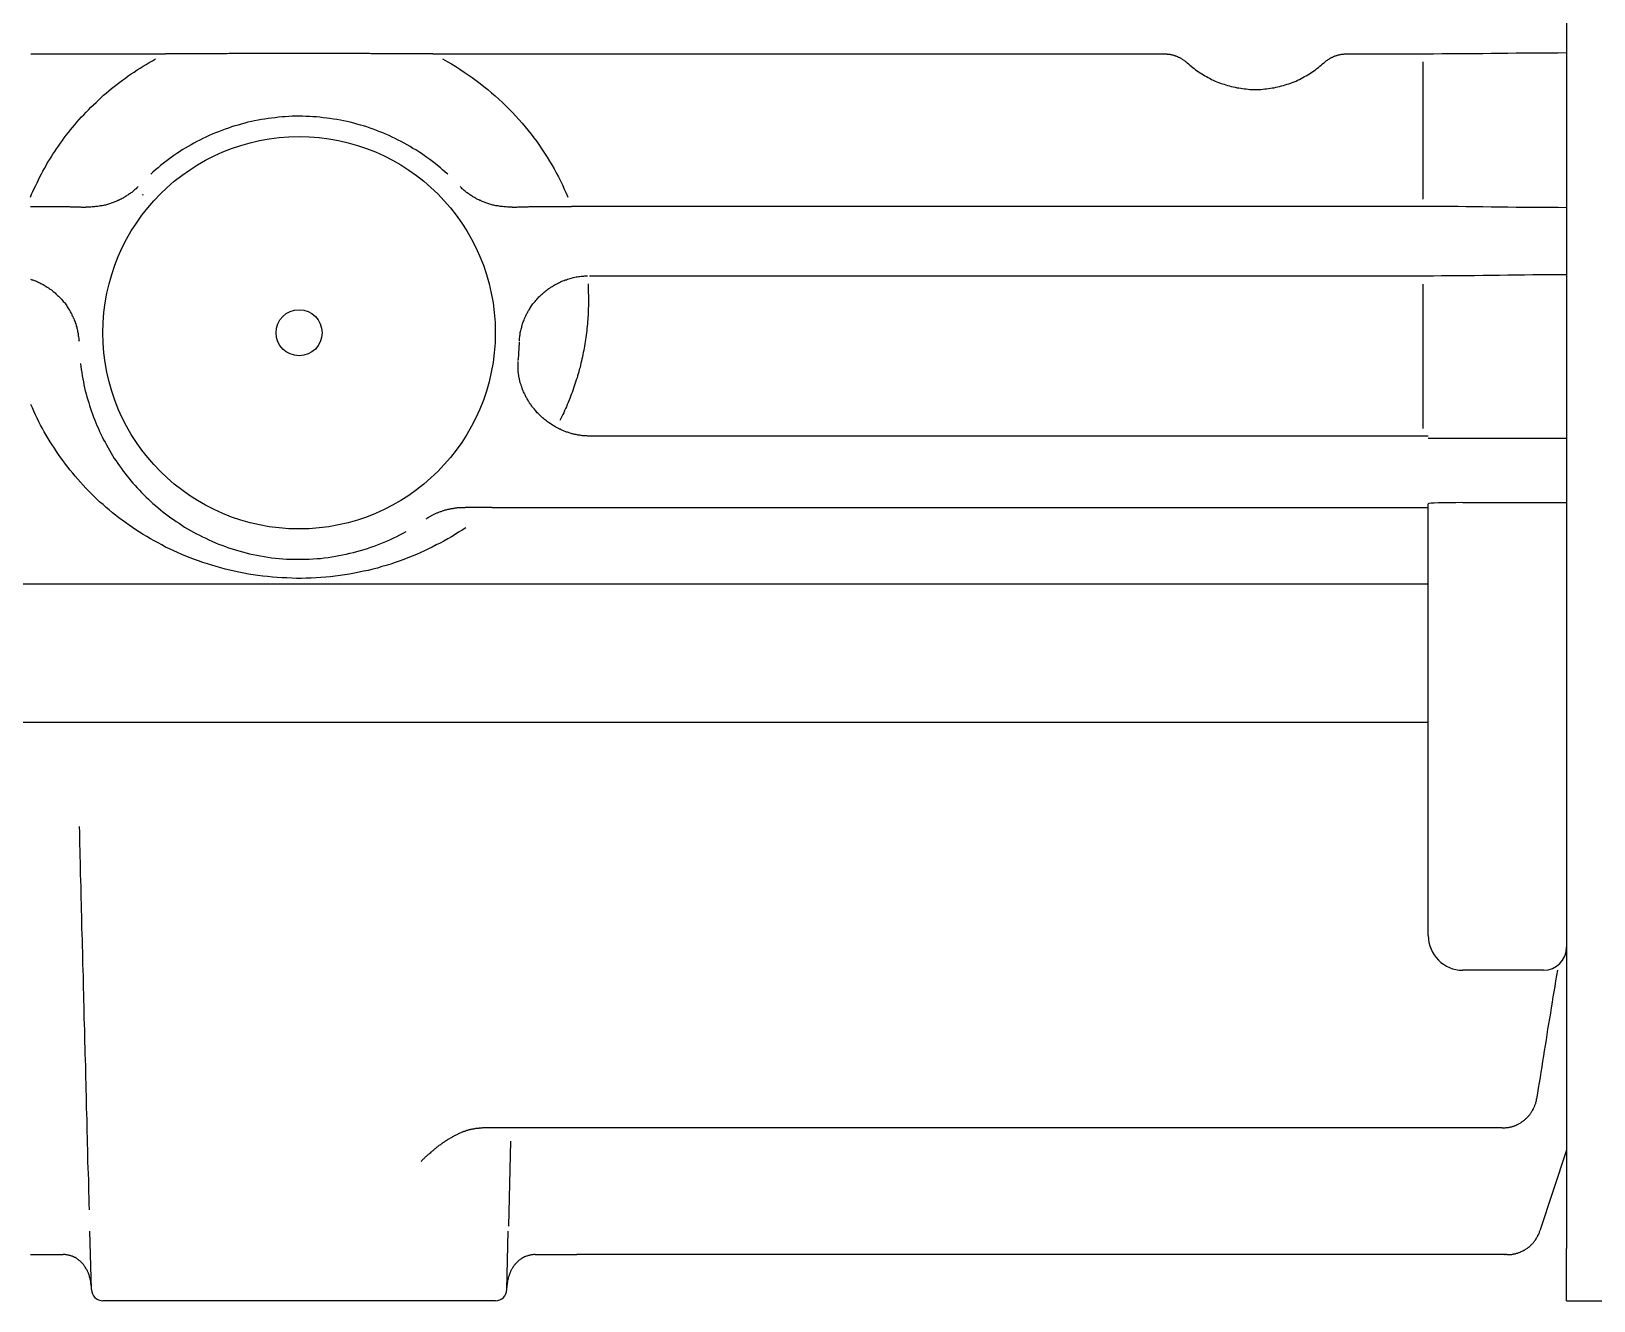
# Model space of a CAD drawing. Units: millimetres at full size. Extents: x -1560 to 1602, y -1094 to 1094.
# Drawn here: x 886.7 to 954.5, y 563.3 to 618.4 of the extents above; entities that cross this region are included whole.
import ezdxf

# ---------------------------------------------------------------- set-up
doc = ezdxf.new("R2010")
doc.units = ezdxf.units.MM
doc.header["$LTSCALE"] = 11.8857
doc.layers.add('0-1_GR1', color=134, linetype='Continuous')

msp = doc.modelspace()

# ---------------------------------------------------------------- linework, layer by layer
at = {"layer": '0-1_GR1', "color": 3}
for p, q in [((953.3, 671.65), (953.3, 612.97)), ((953.3, 642.31), (953.3, 565.57)), ((953.3, 569.85), (952.14, 566.34)), ((953.3, 563.31), (953.3, 565.57)), ((888.03, 565.31), (888.07, 565.31)), ((950.54, 565.31), (910.35, 565.31)), ((950.6, 565.31), (950.55, 565.31)), ((950.6, 565.31), (950.62, 565.31)), ((950.67, 565.31), (950.62, 565.31)), ((950.67, 565.31), (950.68, 565.31)), ((950.71, 565.31), (950.68, 565.31)), ((906.82, 563.31), (889.79, 563.31)), ((953.3, 563.31), (1001.18, 563.31))]:
    msp.add_line(p, q, dxfattribs=at)
at = {"layer": '0-1_GR1'}
for p, q in [((886.74, 617.41), (886.77, 617.41)), ((886.77, 617.41), (892.5, 617.41)), ((904.1, 617.41), (935.83, 617.41)), ((936.82, 617.04), (936.84, 617.02)), ((942.71, 616.97), (942.77, 617.02)), ((943.74, 617.41), (943.77, 617.41)), ((943.77, 617.41), (947.06, 617.41)), ((947.06, 617.07), (947.06, 611.11)), ((939.72, 615.87), (939.8, 615.87)), ((953.3, 612.97), (953.3, 603.49)), ((891.53, 611.26), (891.52, 611.3)), ((909.89, 611.37), (909.96, 611.19)), ((947.06, 610.79), (910.12, 610.79)), ((910.9, 607.78), (947.06, 607.78)), ((947.06, 607.42), (947.06, 601.15)), ((909.5, 601.18), (909.47, 601.2)), ((947.06, 600.82), (910.95, 600.82)), ((947.3, 600.74), (953.3, 600.74)), ((905.54, 597.73), (905.51, 597.73)), ((906.67, 597.73), (947.06, 597.73)), ((947.3, 579.15), (947.3, 597.89)), ((953.3, 597.93), (948.8, 597.93)), ((947.3, 594.4), (779.8, 594.4)), ((947.3, 588.4), (779.8, 588.4)), ((952.3, 577.65), (948.8, 577.65)), ((952, 572.08), (951.99, 572.09)), ((905.34, 570.61), (905.32, 570.6)), ((950.51, 570.81), (906.36, 570.81)), ((907.48, 570.24), (907.39, 566.54)), ((950.51, 570.81), (950.52, 570.81)), ((889.29, 563.8), (889.22, 566.33)), ((907.32, 563.8), (907.38, 566.33))]:
    msp.add_line(p, q, dxfattribs=at)
for points in [[(886.66, 617.41), (886.69, 617.41), (886.72, 617.41), (886.74, 617.41)], [(889.93, 615.7), (890.05, 615.8), (890.16, 615.9), (890.28, 615.99), (890.4, 616.09), (890.52, 616.18), (890.64, 616.27), (890.77, 616.36), (890.89, 616.45), (891.02, 616.54), (891.15, 616.62), (891.27, 616.71), (891.4, 616.79), (891.54, 616.87), (891.67, 616.95), (891.8, 617.03), (891.94, 617.11), (892.07, 617.19)], [(895.26, 617.42), (895.18, 617.41), (895.09, 617.41), (895.01, 617.41), (894.93, 617.41), (894.85, 617.41), (894.76, 617.41), (894.68, 617.41), (894.6, 617.41), (894.52, 617.41), (894.44, 617.41), (894.36, 617.41), (894.28, 617.41), (894.19, 617.41), (894.11, 617.41), (894.04, 617.41), (893.96, 617.41), (893.88, 617.41), (893.8, 617.41), (893.72, 617.41), (893.64, 617.41), (893.56, 617.41), (893.49, 617.41), (893.41, 617.41), (893.33, 617.41), (893.25, 617.41), (893.18, 617.41), (893.1, 617.41), (893.02, 617.41), (892.95, 617.41), (892.87, 617.41), (892.8, 617.41), (892.72, 617.41), (892.65, 617.41), (892.57, 617.41), (892.5, 617.41)], [(898.35, 617.42), (898.27, 617.42), (898.19, 617.42), (898.11, 617.42), (898.03, 617.42), (897.95, 617.42), (897.87, 617.42), (897.79, 617.42), (897.71, 617.42), (897.63, 617.42), (897.55, 617.42), (897.47, 617.42), (897.39, 617.42), (897.31, 617.42), (897.23, 617.42), (897.15, 617.42), (897.07, 617.42), (896.99, 617.42), (896.91, 617.42), (896.83, 617.42), (896.75, 617.42), (896.68, 617.42), (896.6, 617.42), (896.52, 617.42), (896.44, 617.42), (896.37, 617.42), (896.29, 617.42), (896.21, 617.42), (896.13, 617.42), (896.06, 617.42), (895.98, 617.42), (895.9, 617.42), (895.82, 617.42), (895.75, 617.42), (895.67, 617.42), (895.59, 617.42), (895.51, 617.42), (895.43, 617.42), (895.34, 617.42), (895.26, 617.42)], [(901.42, 617.41), (901.35, 617.42), (901.27, 617.42), (901.2, 617.42), (901.12, 617.42), (901.04, 617.42), (900.97, 617.42), (900.89, 617.42), (900.81, 617.42), (900.73, 617.42), (900.65, 617.42), (900.58, 617.42), (900.5, 617.42), (900.42, 617.42), (900.34, 617.42), (900.26, 617.42), (900.18, 617.42), (900.1, 617.42), (900.02, 617.42), (899.94, 617.42), (899.86, 617.42), (899.78, 617.42), (899.7, 617.42), (899.62, 617.42), (899.54, 617.42), (899.46, 617.42), (899.38, 617.42), (899.3, 617.42), (899.22, 617.42), (899.14, 617.42), (899.06, 617.42), (898.98, 617.42), (898.9, 617.42), (898.82, 617.42), (898.75, 617.42), (898.67, 617.42), (898.59, 617.42), (898.51, 617.42), (898.43, 617.42), (898.35, 617.42)], [(904.1, 617.41), (904.04, 617.41), (903.97, 617.41), (903.91, 617.41), (903.84, 617.41), (903.78, 617.41), (903.71, 617.41), (903.65, 617.41), (903.58, 617.41), (903.51, 617.41), (903.45, 617.41), (903.38, 617.41), (903.31, 617.41), (903.25, 617.41), (903.18, 617.41), (903.11, 617.41), (903.04, 617.41), (902.98, 617.41), (902.91, 617.41), (902.84, 617.41), (902.77, 617.41), (902.7, 617.41), (902.63, 617.41), (902.56, 617.41), (902.5, 617.41), (902.43, 617.41), (902.36, 617.41), (902.29, 617.41), (902.22, 617.41), (902.15, 617.41), (902.08, 617.41), (902.01, 617.41), (901.94, 617.41), (901.87, 617.41), (901.79, 617.41), (901.72, 617.41), (901.65, 617.41), (901.57, 617.41), (901.5, 617.41), (901.42, 617.41)], [(904.53, 617.19), (904.72, 617.08), (904.91, 616.97), (905.1, 616.86), (905.28, 616.74), (905.46, 616.62), (905.64, 616.5), (905.81, 616.38), (905.98, 616.25), (906.16, 616.13), (906.32, 615.99), (906.49, 615.86), (906.65, 615.72), (906.81, 615.59), (906.97, 615.45), (907.12, 615.3), (907.27, 615.16), (907.42, 615.01), (907.56, 614.86), (907.71, 614.71), (907.84, 614.56), (907.98, 614.4), (908.11, 614.24), (908.24, 614.09), (908.37, 613.93), (908.49, 613.76), (908.61, 613.6), (908.73, 613.44), (908.84, 613.27), (908.95, 613.1), (909.06, 612.93), (909.17, 612.76), (909.27, 612.59), (909.37, 612.42), (909.46, 612.25), (909.55, 612.07), (909.64, 611.9), (909.73, 611.72), (909.81, 611.54), (909.89, 611.37)], [(935.83, 617.41), (935.86, 617.41), (935.89, 617.41), (935.92, 617.41), (935.95, 617.41), (935.97, 617.4), (936, 617.4), (936.03, 617.4), (936.06, 617.39), (936.08, 617.39), (936.11, 617.38), (936.14, 617.38), (936.17, 617.37), (936.19, 617.37), (936.22, 617.36), (936.25, 617.35), (936.27, 617.34), (936.3, 617.34), (936.32, 617.33), (936.35, 617.32), (936.38, 617.31), (936.4, 617.3), (936.43, 617.29), (936.45, 617.27), (936.48, 617.26), (936.5, 617.25), (936.53, 617.24), (936.55, 617.23), (936.57, 617.21), (936.6, 617.2), (936.62, 617.18), (936.64, 617.17), (936.67, 617.15), (936.69, 617.14), (936.71, 617.12), (936.73, 617.11), (936.75, 617.09), (936.78, 617.07), (936.8, 617.06), (936.82, 617.04)], [(936.84, 617.02), (936.89, 616.97), (936.95, 616.92), (937.01, 616.87), (937.08, 616.82), (937.14, 616.77), (937.2, 616.72), (937.27, 616.67), (937.33, 616.63), (937.4, 616.58), (937.47, 616.54), (937.54, 616.5), (937.61, 616.46), (937.68, 616.42), (937.75, 616.38), (937.83, 616.34), (937.9, 616.3), (937.97, 616.27), (938.05, 616.23), (938.13, 616.2), (938.2, 616.17), (938.28, 616.14), (938.36, 616.11), (938.44, 616.09), (938.52, 616.06), (938.59, 616.04), (938.67, 616.02), (938.75, 616), (938.84, 615.98), (938.92, 615.96), (939, 615.94), (939.08, 615.93), (939.16, 615.92), (939.24, 615.9), (939.32, 615.89), (939.4, 615.89), (939.48, 615.88), (939.56, 615.87), (939.64, 615.87), (939.72, 615.87)], [(942.77, 617.02), (942.79, 617.04), (942.81, 617.06), (942.83, 617.07), (942.85, 617.09), (942.87, 617.11), (942.89, 617.12), (942.92, 617.14), (942.94, 617.15), (942.96, 617.17), (942.98, 617.18), (943.01, 617.2), (943.03, 617.21), (943.05, 617.23), (943.08, 617.24), (943.1, 617.25), (943.13, 617.26), (943.15, 617.27), (943.18, 617.29), (943.2, 617.3), (943.23, 617.31), (943.25, 617.32), (943.28, 617.33), (943.31, 617.34), (943.33, 617.34), (943.36, 617.35), (943.39, 617.36), (943.41, 617.37), (943.44, 617.37), (943.47, 617.38), (943.49, 617.38), (943.52, 617.39), (943.55, 617.39), (943.58, 617.4), (943.6, 617.4), (943.63, 617.4), (943.66, 617.41), (943.69, 617.41), (943.72, 617.41), (943.74, 617.41)], [(947.06, 617.41), (947.08, 617.41), (947.1, 617.41), (947.12, 617.41), (947.14, 617.41), (947.16, 617.41), (947.18, 617.41), (947.2, 617.41), (947.22, 617.41), (947.24, 617.41), (947.26, 617.41), (947.28, 617.41), (947.3, 617.41), (947.32, 617.41), (947.34, 617.41), (947.36, 617.41), (947.38, 617.41), (947.4, 617.41), (947.42, 617.41), (947.44, 617.41), (947.46, 617.41), (947.47, 617.41), (947.49, 617.41), (947.51, 617.41), (947.53, 617.41)], [(947.53, 617.41), (947.89, 617.42), (948.24, 617.42), (948.6, 617.42), (948.96, 617.43), (949.31, 617.43), (949.67, 617.43), (950.03, 617.44), (950.39, 617.44), (950.75, 617.44), (951.12, 617.45), (951.48, 617.45), (951.84, 617.45), (952.21, 617.46), (952.57, 617.46), (952.94, 617.46), (953.3, 617.47)], [(939.8, 615.87), (939.88, 615.87), (939.96, 615.87), (940.04, 615.87), (940.12, 615.88), (940.2, 615.89), (940.28, 615.89), (940.36, 615.9), (940.45, 615.92), (940.53, 615.93), (940.61, 615.94), (940.69, 615.96), (940.77, 615.98), (940.85, 616), (940.93, 616.02), (941.01, 616.04), (941.09, 616.06), (941.17, 616.09), (941.25, 616.11), (941.33, 616.14), (941.4, 616.17), (941.48, 616.2), (941.56, 616.23), (941.63, 616.27), (941.71, 616.3), (941.78, 616.34), (941.85, 616.38), (941.93, 616.42), (942, 616.46), (942.07, 616.5), (942.14, 616.54), (942.2, 616.58), (942.27, 616.63), (942.34, 616.67), (942.4, 616.72), (942.47, 616.77), (942.53, 616.82), (942.59, 616.87), (942.65, 616.92), (942.71, 616.97)], [(886.64, 611.19), (886.69, 611.32), (886.75, 611.44), (886.81, 611.57), (886.87, 611.7), (886.93, 611.82), (886.99, 611.95), (887.05, 612.07), (887.12, 612.2), (887.18, 612.32), (887.25, 612.44), (887.32, 612.57), (887.39, 612.69), (887.47, 612.81), (887.54, 612.93), (887.62, 613.05), (887.7, 613.17), (887.78, 613.29), (887.86, 613.41), (887.94, 613.53), (888.03, 613.65), (888.11, 613.76), (888.2, 613.88), (888.29, 613.99), (888.38, 614.11), (888.47, 614.22), (888.57, 614.33), (888.66, 614.45), (888.76, 614.56), (888.86, 614.67), (888.96, 614.77), (889.06, 614.88), (889.17, 614.99), (889.27, 615.09), (889.38, 615.2), (889.49, 615.3), (889.59, 615.4), (889.71, 615.51), (889.82, 615.61), (889.93, 615.7)], [(899.64, 614.6), (899.5, 614.62), (899.35, 614.64), (899.2, 614.66), (899.05, 614.67), (898.9, 614.68), (898.75, 614.69), (898.6, 614.69), (898.45, 614.7), (898.3, 614.7), (898.15, 614.7), (898, 614.7), (897.85, 614.69), (897.7, 614.68), (897.56, 614.67), (897.41, 614.66), (897.26, 614.64), (897.11, 614.62), (896.96, 614.6), (896.81, 614.58), (896.67, 614.56), (896.52, 614.53), (896.37, 614.5), (896.23, 614.47), (896.08, 614.44), (895.94, 614.4), (895.79, 614.36), (895.65, 614.32), (895.51, 614.28), (895.37, 614.24), (895.23, 614.19), (895.09, 614.14), (894.95, 614.09), (894.81, 614.03), (894.67, 613.98), (894.53, 613.92), (894.4, 613.86), (894.26, 613.8), (894.13, 613.74), (894, 613.67)], [(904.75, 612.19), (904.64, 612.28), (904.53, 612.38), (904.43, 612.47), (904.31, 612.56), (904.2, 612.65), (904.09, 612.74), (903.97, 612.83), (903.85, 612.91), (903.73, 613), (903.61, 613.08), (903.49, 613.16), (903.37, 613.24), (903.24, 613.31), (903.12, 613.39), (902.99, 613.46), (902.86, 613.53), (902.73, 613.6), (902.6, 613.67), (902.47, 613.74), (902.34, 613.8), (902.21, 613.86), (902.07, 613.92), (901.93, 613.98), (901.8, 614.03), (901.66, 614.09), (901.52, 614.14), (901.38, 614.19), (901.24, 614.24), (901.1, 614.28), (900.96, 614.32), (900.81, 614.36), (900.67, 614.4), (900.52, 614.44), (900.38, 614.47), (900.23, 614.5), (900.09, 614.53), (899.94, 614.56), (899.79, 614.58), (899.64, 614.6)], [(894, 613.67), (893.87, 613.6), (893.74, 613.53), (893.61, 613.46), (893.48, 613.39), (893.36, 613.32), (893.23, 613.24), (893.11, 613.16), (892.99, 613.08), (892.87, 613), (892.75, 612.91), (892.63, 612.83), (892.52, 612.74), (892.4, 612.65), (892.29, 612.56), (892.18, 612.47), (892.07, 612.38), (891.96, 612.28), (891.86, 612.19)], [(891.32, 611.65), (891.29, 611.62), (891.26, 611.59), (891.23, 611.56), (891.2, 611.54), (891.16, 611.51), (891.13, 611.48), (891.1, 611.45), (891.07, 611.43), (891.04, 611.4), (891, 611.38), (890.97, 611.35), (890.94, 611.33), (890.9, 611.3), (890.87, 611.28), (890.83, 611.26), (890.8, 611.24), (890.76, 611.21), (890.73, 611.19), (890.69, 611.17), (890.66, 611.15), (890.62, 611.13), (890.58, 611.11), (890.54, 611.09), (890.51, 611.07), (890.47, 611.05), (890.43, 611.04), (890.39, 611.02), (890.35, 611), (890.31, 610.99), (890.27, 610.97), (890.23, 610.96), (890.19, 610.94), (890.15, 610.93), (890.11, 610.91), (890.07, 610.9), (890.03, 610.89), (889.99, 610.88), (889.94, 610.86), (889.9, 610.85)], [(905.84, 611.21), (905.81, 611.24), (905.77, 611.26), (905.74, 611.28), (905.7, 611.3), (905.67, 611.33), (905.63, 611.35), (905.6, 611.38), (905.57, 611.4), (905.54, 611.43), (905.5, 611.45), (905.47, 611.48), (905.44, 611.51), (905.41, 611.54), (905.38, 611.56), (905.35, 611.59), (905.32, 611.62), (905.29, 611.65)], [(907.55, 610.76), (907.5, 610.76), (907.44, 610.76), (907.39, 610.76), (907.34, 610.76), (907.28, 610.77), (907.23, 610.77), (907.18, 610.77), (907.13, 610.78), (907.08, 610.78), (907.03, 610.79), (906.98, 610.8), (906.94, 610.81), (906.89, 610.81), (906.84, 610.82), (906.8, 610.83), (906.75, 610.84), (906.71, 610.85), (906.66, 610.86), (906.62, 610.88), (906.58, 610.89), (906.54, 610.9), (906.49, 610.91), (906.45, 610.93), (906.41, 610.94), (906.37, 610.96), (906.33, 610.97), (906.29, 610.99), (906.25, 611), (906.21, 611.02), (906.18, 611.04), (906.14, 611.05), (906.1, 611.07), (906.06, 611.09), (906.02, 611.11), (905.99, 611.13), (905.95, 611.15), (905.91, 611.17), (905.88, 611.19), (905.84, 611.21)], [(886.64, 610.79), (886.69, 610.79), (886.74, 610.79), (886.79, 610.79), (886.84, 610.79), (886.89, 610.79), (886.94, 610.79), (886.99, 610.79), (887.04, 610.79), (887.09, 610.79), (887.14, 610.79), (887.19, 610.79), (887.24, 610.79), (887.29, 610.79), (887.34, 610.79), (887.39, 610.79), (887.44, 610.79), (887.48, 610.79), (887.53, 610.78), (887.58, 610.78), (887.63, 610.78), (887.68, 610.78), (887.72, 610.78), (887.77, 610.78), (887.82, 610.78), (887.87, 610.78), (887.91, 610.78), (887.96, 610.78), (888, 610.78), (888.05, 610.78), (888.1, 610.78), (888.14, 610.78), (888.19, 610.78), (888.23, 610.78), (888.27, 610.78), (888.32, 610.78), (888.36, 610.77)], [(888.36, 610.77), (888.41, 610.77), (888.45, 610.77), (888.49, 610.77), (888.53, 610.77), (888.58, 610.77), (888.62, 610.77), (888.66, 610.77), (888.7, 610.77), (888.74, 610.77), (888.78, 610.77), (888.82, 610.77), (888.86, 610.76), (888.9, 610.76), (888.94, 610.76), (888.98, 610.76), (889.01, 610.76), (889.05, 610.76)], [(889.9, 610.85), (889.85, 610.84), (889.81, 610.83), (889.76, 610.82), (889.72, 610.81), (889.67, 610.81), (889.62, 610.8), (889.57, 610.79), (889.52, 610.78), (889.47, 610.78), (889.42, 610.77), (889.37, 610.77), (889.32, 610.77), (889.27, 610.76), (889.22, 610.76), (889.16, 610.76), (889.11, 610.76), (889.05, 610.76)], [(907.55, 610.76), (907.59, 610.76), (907.63, 610.76), (907.67, 610.76), (907.71, 610.76), (907.75, 610.76), (907.79, 610.77), (907.83, 610.77), (907.87, 610.77), (907.91, 610.77), (907.95, 610.77), (907.99, 610.77), (908.03, 610.77), (908.07, 610.77), (908.11, 610.77), (908.16, 610.77), (908.2, 610.77), (908.24, 610.77), (908.29, 610.78), (908.33, 610.78), (908.38, 610.78), (908.42, 610.78), (908.46, 610.78), (908.51, 610.78), (908.56, 610.78), (908.6, 610.78), (908.65, 610.78), (908.69, 610.78), (908.74, 610.78), (908.79, 610.78), (908.83, 610.78), (908.88, 610.78), (908.93, 610.78), (908.98, 610.78), (909.02, 610.78), (909.07, 610.78), (909.12, 610.79), (909.17, 610.79), (909.22, 610.79), (909.27, 610.79)], [(909.27, 610.79), (909.32, 610.79), (909.37, 610.79), (909.41, 610.79), (909.46, 610.79), (909.51, 610.79), (909.56, 610.79), (909.61, 610.79), (909.67, 610.79), (909.72, 610.79), (909.77, 610.79), (909.82, 610.79), (909.87, 610.79), (909.92, 610.79), (909.97, 610.79), (910.02, 610.79), (910.07, 610.79), (910.12, 610.79)], [(947.53, 610.79), (947.51, 610.79), (947.49, 610.79), (947.47, 610.79), (947.46, 610.79), (947.44, 610.79), (947.42, 610.79), (947.4, 610.79), (947.38, 610.79), (947.36, 610.79), (947.34, 610.79), (947.32, 610.79), (947.3, 610.79), (947.28, 610.79), (947.26, 610.79), (947.24, 610.79), (947.22, 610.79), (947.2, 610.79), (947.18, 610.79), (947.16, 610.79), (947.14, 610.79), (947.12, 610.79), (947.1, 610.79), (947.08, 610.79), (947.06, 610.79)], [(953.3, 610.73), (952.94, 610.74), (952.57, 610.74), (952.2, 610.74), (951.84, 610.75), (951.48, 610.75), (951.11, 610.75), (950.75, 610.76), (950.39, 610.76), (950.03, 610.76), (949.67, 610.77), (949.31, 610.77), (948.95, 610.77), (948.6, 610.78), (948.24, 610.78), (947.89, 610.78), (947.53, 610.79)], [(886.65, 607.63), (886.7, 607.61), (886.75, 607.6), (886.81, 607.58), (886.86, 607.56), (886.91, 607.54), (886.95, 607.52), (887, 607.49), (887.05, 607.47), (887.1, 607.45), (887.15, 607.42), (887.19, 607.4), (887.24, 607.37), (887.28, 607.34), (887.33, 607.32), (887.37, 607.29), (887.42, 607.26), (887.46, 607.23), (887.5, 607.2), (887.55, 607.17), (887.59, 607.14), (887.63, 607.1), (887.67, 607.07), (887.71, 607.04)], [(908.54, 606.67), (908.57, 606.71), (908.61, 606.75), (908.64, 606.79), (908.67, 606.83), (908.71, 606.86), (908.75, 606.9), (908.78, 606.93), (908.82, 606.97), (908.86, 607), (908.9, 607.04), (908.94, 607.07), (908.98, 607.1), (909.02, 607.14), (909.06, 607.17), (909.1, 607.2), (909.14, 607.23), (909.19, 607.26), (909.23, 607.29), (909.28, 607.32), (909.32, 607.34), (909.37, 607.37), (909.41, 607.4), (909.46, 607.42), (909.51, 607.45), (909.55, 607.47), (909.6, 607.49), (909.65, 607.52), (909.7, 607.54), (909.75, 607.56), (909.8, 607.58), (909.85, 607.6), (909.9, 607.61), (909.95, 607.63), (910, 607.65), (910.06, 607.66), (910.11, 607.68), (910.16, 607.69), (910.21, 607.7), (910.27, 607.72)], [(910.27, 607.72), (910.32, 607.73), (910.37, 607.74), (910.43, 607.75), (910.48, 607.75), (910.54, 607.76), (910.59, 607.77), (910.65, 607.77), (910.7, 607.78), (910.75, 607.78), (910.81, 607.78)], [(947.06, 607.78), (947.08, 607.78), (947.1, 607.78), (947.12, 607.78), (947.14, 607.78), (947.16, 607.78), (947.18, 607.78), (947.2, 607.78), (947.22, 607.78), (947.24, 607.78), (947.26, 607.78), (947.28, 607.78), (947.3, 607.78), (947.32, 607.78), (947.34, 607.78), (947.36, 607.78), (947.38, 607.78), (947.4, 607.78), (947.42, 607.78), (947.44, 607.78), (947.46, 607.78), (947.47, 607.78), (947.49, 607.78), (947.51, 607.78), (947.53, 607.78)], [(947.53, 607.78), (947.88, 607.79), (948.24, 607.79), (948.6, 607.8), (948.95, 607.8), (949.31, 607.8), (949.67, 607.81), (950.03, 607.81), (950.39, 607.81), (950.75, 607.82), (951.11, 607.82), (951.47, 607.82), (951.84, 607.83), (952.2, 607.83), (952.57, 607.84), (952.93, 607.84), (953.3, 607.84)], [(887.71, 607.04), (887.75, 607), (887.78, 606.97), (887.82, 606.93), (887.86, 606.9), (887.89, 606.86), (887.93, 606.83), (887.96, 606.79), (888, 606.75), (888.03, 606.71), (888.06, 606.67), (888.1, 606.63), (888.13, 606.6), (888.16, 606.56), (888.19, 606.52), (888.22, 606.47), (888.24, 606.43), (888.27, 606.39), (888.3, 606.35), (888.32, 606.31), (888.35, 606.27), (888.37, 606.22), (888.4, 606.18), (888.42, 606.14), (888.44, 606.09), (888.46, 606.05), (888.48, 606.01), (888.5, 605.96), (888.52, 605.92), (888.54, 605.87), (888.56, 605.83), (888.58, 605.78), (888.59, 605.74), (888.61, 605.69), (888.62, 605.64), (888.63, 605.6), (888.65, 605.55), (888.66, 605.51), (888.67, 605.46), (888.68, 605.41)], [(910.84, 607.43), (910.84, 607.33), (910.85, 607.24), (910.85, 607.14), (910.85, 607.04), (910.86, 606.94), (910.86, 606.85), (910.86, 606.75), (910.86, 606.65), (910.86, 606.55), (910.86, 606.46), (910.85, 606.36), (910.85, 606.26), (910.84, 606.17), (910.84, 606.07), (910.83, 605.97), (910.83, 605.88), (910.82, 605.78), (910.81, 605.69), (910.8, 605.59), (910.79, 605.49), (910.78, 605.4), (910.77, 605.3), (910.76, 605.21), (910.75, 605.11), (910.73, 605.02), (910.72, 604.92), (910.7, 604.83), (910.69, 604.73), (910.67, 604.64), (910.65, 604.55), (910.63, 604.45), (910.62, 604.36), (910.6, 604.27), (910.57, 604.17), (910.55, 604.08), (910.53, 603.99), (910.51, 603.9), (910.49, 603.8), (910.46, 603.71)], [(907.86, 604.94), (907.86, 604.99), (907.87, 605.04), (907.87, 605.08), (907.88, 605.13), (907.88, 605.18), (907.89, 605.22), (907.9, 605.27), (907.9, 605.32), (907.91, 605.37), (907.92, 605.41), (907.93, 605.46), (907.95, 605.51), (907.96, 605.55), (907.97, 605.6), (907.98, 605.64), (908, 605.69), (908.01, 605.74), (908.03, 605.78), (908.05, 605.83), (908.06, 605.87), (908.08, 605.92), (908.1, 605.96), (908.12, 606.01), (908.14, 606.05), (908.16, 606.09), (908.19, 606.14), (908.21, 606.18), (908.23, 606.22), (908.26, 606.27), (908.28, 606.31), (908.31, 606.35), (908.33, 606.39), (908.36, 606.43), (908.39, 606.47), (908.42, 606.52), (908.45, 606.56), (908.48, 606.6), (908.51, 606.63), (908.54, 606.67)], [(888.68, 605.41), (888.69, 605.37), (888.7, 605.32), (888.71, 605.27), (888.72, 605.22), (888.72, 605.18), (888.73, 605.13), (888.74, 605.08), (888.74, 605.04), (888.74, 604.99), (888.75, 604.94)], [(907.81, 604.1), (907.81, 604.14), (907.82, 604.17), (907.82, 604.2), (907.82, 604.23), (907.82, 604.27), (907.83, 604.3), (907.83, 604.33), (907.83, 604.37), (907.83, 604.4), (907.84, 604.43), (907.84, 604.46), (907.84, 604.5), (907.84, 604.53), (907.85, 604.56), (907.85, 604.6), (907.85, 604.63), (907.85, 604.66), (907.85, 604.7), (907.85, 604.73), (907.85, 604.76), (907.86, 604.8), (907.86, 604.83), (907.86, 604.86), (907.86, 604.9)], [(888.81, 603.98), (888.83, 603.84), (888.85, 603.71), (888.87, 603.58), (888.89, 603.44), (888.91, 603.31), (888.94, 603.18), (888.96, 603.05), (888.99, 602.92), (889.02, 602.79), (889.06, 602.66), (889.09, 602.53), (889.13, 602.4), (889.17, 602.27), (889.21, 602.15), (889.25, 602.02), (889.29, 601.89), (889.34, 601.77), (889.38, 601.64), (889.43, 601.52), (889.48, 601.4), (889.53, 601.28), (889.59, 601.15), (889.64, 601.03), (889.7, 600.91), (889.76, 600.79), (889.82, 600.67), (889.88, 600.56), (889.94, 600.44), (890.01, 600.32), (890.07, 600.21), (890.14, 600.09), (890.21, 599.98), (890.28, 599.86), (890.36, 599.75), (890.43, 599.64), (890.51, 599.53), (890.59, 599.42), (890.67, 599.31), (890.75, 599.2)], [(907.8, 603.77), (907.8, 603.8), (907.8, 603.83), (907.8, 603.86), (907.8, 603.89), (907.8, 603.92), (907.8, 603.95), (907.8, 603.97), (907.8, 604), (907.8, 604.03), (907.8, 604.06)], [(908.12, 602.57), (908.11, 602.61), (908.09, 602.64), (908.07, 602.67), (908.06, 602.7), (908.04, 602.74), (908.03, 602.77), (908.02, 602.8), (908, 602.83), (907.99, 602.86), (907.98, 602.9), (907.97, 602.93), (907.96, 602.96), (907.95, 602.99), (907.94, 603.02), (907.93, 603.05), (907.92, 603.08), (907.91, 603.11), (907.9, 603.14), (907.89, 603.17), (907.88, 603.2), (907.88, 603.23), (907.87, 603.26), (907.86, 603.29), (907.86, 603.32), (907.85, 603.35), (907.84, 603.38), (907.84, 603.41), (907.83, 603.44), (907.83, 603.47), (907.82, 603.5), (907.82, 603.53), (907.82, 603.56), (907.81, 603.59), (907.81, 603.62), (907.81, 603.65), (907.81, 603.68), (907.8, 603.71), (907.8, 603.74), (907.8, 603.77)], [(910.46, 603.71), (910.44, 603.62), (910.41, 603.53), (910.38, 603.44), (910.36, 603.35), (910.33, 603.26), (910.3, 603.17), (910.27, 603.08), (910.24, 602.99), (910.21, 602.9), (910.18, 602.81), (910.15, 602.72), (910.11, 602.63), (910.08, 602.54), (910.05, 602.45), (910.01, 602.36), (909.97, 602.28), (909.94, 602.19), (909.9, 602.1), (909.86, 602.02), (909.82, 601.93), (909.79, 601.84), (909.75, 601.76), (909.7, 601.67), (909.66, 601.59), (909.62, 601.5)], [(886.73, 602.05), (886.66, 602.2)], [(909.47, 601.2), (909.41, 601.23), (909.35, 601.27), (909.29, 601.3), (909.24, 601.34), (909.19, 601.37), (909.13, 601.41), (909.08, 601.44), (909.04, 601.48), (908.99, 601.52), (908.95, 601.55), (908.9, 601.59), (908.86, 601.62), (908.82, 601.66), (908.78, 601.7), (908.74, 601.73), (908.71, 601.77), (908.67, 601.81), (908.63, 601.84), (908.6, 601.88), (908.57, 601.92), (908.54, 601.95), (908.51, 601.99), (908.48, 602.02), (908.45, 602.06), (908.42, 602.09), (908.4, 602.13), (908.37, 602.16), (908.35, 602.2), (908.32, 602.23), (908.3, 602.27), (908.28, 602.3), (908.26, 602.33), (908.24, 602.37), (908.22, 602.4), (908.2, 602.44), (908.18, 602.47), (908.16, 602.5), (908.14, 602.54), (908.12, 602.57)], [(890.92, 596.96), (890.77, 597.07), (890.62, 597.18), (890.48, 597.28), (890.34, 597.39), (890.2, 597.5), (890.06, 597.62), (889.93, 597.73), (889.8, 597.85), (889.66, 597.96), (889.54, 598.08), (889.41, 598.2), (889.29, 598.32), (889.16, 598.45), (889.04, 598.57), (888.93, 598.7), (888.81, 598.82), (888.7, 598.95), (888.59, 599.08), (888.48, 599.21), (888.37, 599.34), (888.26, 599.48), (888.16, 599.61), (888.06, 599.75), (887.96, 599.88), (887.86, 600.02), (887.77, 600.16), (887.68, 600.3), (887.58, 600.44), (887.5, 600.58), (887.41, 600.72), (887.33, 600.87), (887.24, 601.01), (887.16, 601.16), (887.08, 601.3), (887.01, 601.45), (886.93, 601.6), (886.86, 601.75), (886.79, 601.9), (886.73, 602.05)], [(910.95, 600.82), (910.91, 600.82), (910.87, 600.82), (910.83, 600.82), (910.79, 600.83), (910.75, 600.83), (910.71, 600.83), (910.67, 600.83), (910.63, 600.84), (910.59, 600.84), (910.55, 600.85), (910.52, 600.85), (910.48, 600.86), (910.44, 600.86), (910.4, 600.87), (910.36, 600.88), (910.32, 600.89), (910.29, 600.89), (910.25, 600.9), (910.21, 600.91), (910.17, 600.92), (910.13, 600.93), (910.1, 600.94), (910.06, 600.95), (910.02, 600.96), (909.99, 600.98), (909.95, 600.99), (909.91, 601), (909.88, 601.01), (909.84, 601.03), (909.81, 601.04), (909.77, 601.05), (909.74, 601.07), (909.7, 601.08), (909.67, 601.1), (909.63, 601.12), (909.6, 601.13), (909.56, 601.15), (909.53, 601.17), (909.5, 601.18)], [(947.3, 600.82), (947.29, 600.82), (947.28, 600.82), (947.27, 600.82), (947.26, 600.82), (947.25, 600.82), (947.24, 600.82), (947.23, 600.82), (947.22, 600.82), (947.21, 600.82), (947.2, 600.82), (947.19, 600.82), (947.18, 600.82), (947.17, 600.82), (947.16, 600.82), (947.15, 600.82), (947.14, 600.82), (947.13, 600.82), (947.12, 600.82), (947.11, 600.82), (947.1, 600.82), (947.09, 600.82), (947.08, 600.82), (947.07, 600.82), (947.06, 600.82)], [(890.75, 599.2), (890.83, 599.1), (890.92, 598.99), (891, 598.89), (891.09, 598.78), (891.18, 598.68), (891.27, 598.58), (891.37, 598.48), (891.46, 598.38), (891.56, 598.28), (891.66, 598.18), (891.76, 598.09), (891.86, 597.99), (891.96, 597.9), (892.07, 597.81), (892.17, 597.72), (892.28, 597.63), (892.39, 597.54), (892.5, 597.45), (892.62, 597.37), (892.73, 597.28), (892.85, 597.2), (892.97, 597.12), (893.09, 597.04), (893.21, 596.96), (893.33, 596.88), (893.46, 596.8), (893.59, 596.73), (893.72, 596.66), (893.85, 596.59), (893.98, 596.52), (894.11, 596.45), (894.25, 596.39), (894.39, 596.32), (894.52, 596.26), (894.67, 596.2), (894.81, 596.14), (894.95, 596.09), (895.1, 596.03), (895.24, 595.98)], [(903.81, 597.24), (903.84, 597.25), (903.86, 597.27), (903.89, 597.29), (903.92, 597.3), (903.94, 597.32), (903.97, 597.33), (904, 597.35), (904.03, 597.37), (904.05, 597.38), (904.08, 597.39), (904.11, 597.41), (904.14, 597.42), (904.16, 597.44), (904.19, 597.45), (904.22, 597.46), (904.25, 597.48), (904.28, 597.49), (904.31, 597.5), (904.34, 597.51), (904.37, 597.52), (904.4, 597.54), (904.43, 597.55), (904.46, 597.56), (904.49, 597.57), (904.52, 597.58), (904.55, 597.59), (904.58, 597.6), (904.61, 597.61), (904.64, 597.62), (904.67, 597.62), (904.7, 597.63), (904.73, 597.64), (904.76, 597.65), (904.79, 597.66), (904.83, 597.66), (904.86, 597.67), (904.89, 597.68), (904.92, 597.68), (904.95, 597.69)], [(904.95, 597.69), (904.98, 597.69), (905.02, 597.7), (905.05, 597.7), (905.08, 597.71), (905.11, 597.71), (905.15, 597.71), (905.18, 597.72), (905.21, 597.72), (905.24, 597.72), (905.28, 597.73), (905.31, 597.73), (905.34, 597.73), (905.38, 597.73), (905.41, 597.73), (905.44, 597.73), (905.48, 597.73), (905.51, 597.73)], [(906.67, 597.73), (906.64, 597.73), (906.61, 597.73), (906.58, 597.73), (906.55, 597.73), (906.52, 597.73), (906.49, 597.73), (906.46, 597.73), (906.43, 597.73), (906.4, 597.73), (906.37, 597.73), (906.34, 597.73), (906.31, 597.73), (906.28, 597.73), (906.25, 597.73), (906.22, 597.73), (906.19, 597.73), (906.16, 597.73), (906.13, 597.73), (906.1, 597.73), (906.07, 597.73), (906.05, 597.73), (906.02, 597.73), (905.99, 597.73), (905.96, 597.73), (905.93, 597.73), (905.9, 597.73), (905.87, 597.73), (905.84, 597.73), (905.81, 597.73), (905.79, 597.73), (905.76, 597.73), (905.73, 597.73), (905.7, 597.73), (905.67, 597.73), (905.65, 597.73), (905.62, 597.73), (905.59, 597.73), (905.56, 597.73), (905.54, 597.73)], [(947.06, 597.73), (947.07, 597.73), (947.08, 597.73), (947.09, 597.73), (947.1, 597.73), (947.11, 597.73), (947.12, 597.73), (947.13, 597.73), (947.14, 597.73), (947.15, 597.73), (947.16, 597.73), (947.17, 597.73), (947.18, 597.73), (947.19, 597.73), (947.2, 597.73), (947.21, 597.73), (947.22, 597.73), (947.23, 597.73), (947.24, 597.73), (947.25, 597.73), (947.26, 597.73), (947.27, 597.73), (947.28, 597.73), (947.29, 597.73), (947.3, 597.73)], [(898.19, 594.65), (897.98, 594.66), (897.77, 594.67), (897.56, 594.68), (897.35, 594.69), (897.14, 594.71), (896.93, 594.73), (896.72, 594.75), (896.51, 594.78), (896.31, 594.81), (896.1, 594.84), (895.9, 594.88), (895.69, 594.92), (895.49, 594.96), (895.29, 595.01), (895.09, 595.05), (894.9, 595.11), (894.7, 595.16), (894.51, 595.22), (894.32, 595.28), (894.13, 595.34), (893.94, 595.41), (893.76, 595.47), (893.57, 595.54), (893.39, 595.62), (893.21, 595.69), (893.03, 595.77), (892.86, 595.85), (892.68, 595.93), (892.51, 596.01), (892.34, 596.1), (892.18, 596.19), (892.01, 596.28), (891.85, 596.37), (891.69, 596.47), (891.53, 596.56), (891.37, 596.66), (891.22, 596.76), (891.07, 596.86), (890.92, 596.96)], [(905.53, 596.85), (905.38, 596.75), (905.22, 596.65), (905.07, 596.56), (904.91, 596.46), (904.75, 596.37), (904.58, 596.27), (904.42, 596.18), (904.25, 596.1), (904.08, 596.01), (903.91, 595.93), (903.74, 595.84), (903.56, 595.76), (903.39, 595.69), (903.21, 595.61), (903.02, 595.54), (902.84, 595.47), (902.65, 595.4), (902.47, 595.34), (902.28, 595.27), (902.08, 595.21), (901.89, 595.16), (901.7, 595.1), (901.5, 595.05), (901.3, 595), (901.1, 594.96), (900.9, 594.92), (900.7, 594.88), (900.49, 594.84), (900.29, 594.81), (900.08, 594.78), (899.87, 594.75), (899.67, 594.72), (899.46, 594.7), (899.25, 594.69), (899.04, 594.67), (898.83, 594.66), (898.61, 594.66), (898.4, 594.65), (898.19, 594.65)], [(901.41, 596), (901.56, 596.05), (901.7, 596.11), (901.85, 596.16), (901.99, 596.22), (902.13, 596.28), (902.27, 596.34), (902.41, 596.41), (902.54, 596.47), (902.67, 596.54), (902.81, 596.61), (902.94, 596.68)], [(895.24, 595.98), (895.39, 595.93), (895.54, 595.89), (895.69, 595.84), (895.85, 595.8), (896, 595.76), (896.15, 595.72), (896.31, 595.69), (896.47, 595.66), (896.63, 595.63), (896.79, 595.6), (896.95, 595.57), (897.11, 595.55), (897.27, 595.53), (897.43, 595.52), (897.59, 595.5), (897.76, 595.49), (897.92, 595.48), (898.09, 595.48), (898.25, 595.48), (898.41, 595.48), (898.58, 595.48), (898.74, 595.49), (898.91, 595.5), (899.07, 595.51), (899.23, 595.52), (899.39, 595.54), (899.56, 595.56), (899.72, 595.58), (899.88, 595.61), (900.03, 595.64), (900.19, 595.67), (900.35, 595.7), (900.5, 595.74), (900.66, 595.77), (900.81, 595.82), (900.96, 595.86), (901.12, 595.9), (901.27, 595.95), (901.41, 596)], [(888.94, 577.39), (888.93, 577.65), (888.92, 577.91), (888.92, 578.17), (888.91, 578.43), (888.9, 578.69), (888.9, 578.95), (888.89, 579.21), (888.88, 579.47), (888.88, 579.73), (888.87, 579.99), (888.86, 580.25), (888.86, 580.51), (888.85, 580.77), (888.84, 581.03), (888.84, 581.29), (888.83, 581.55), (888.82, 581.81), (888.82, 582.07), (888.81, 582.33), (888.8, 582.59), (888.8, 582.85), (888.79, 583.11), (888.78, 583.37), (888.78, 583.63), (888.77, 583.89)], [(889.2, 567.26), (889.19, 567.52), (889.19, 567.78), (889.18, 568.04), (889.17, 568.3), (889.17, 568.56), (889.16, 568.82), (889.15, 569.08), (889.14, 569.34), (889.14, 569.6), (889.13, 569.86), (889.12, 570.12), (889.12, 570.38), (889.11, 570.64), (889.1, 570.9), (889.1, 571.16), (889.09, 571.42), (889.08, 571.68), (889.08, 571.94), (889.07, 572.2), (889.06, 572.46), (889.06, 572.72), (889.05, 572.98), (889.04, 573.24), (889.04, 573.5), (889.03, 573.76), (889.02, 574.02), (889.02, 574.28), (889.01, 574.53), (889, 574.79), (889, 575.05), (888.99, 575.31), (888.98, 575.57), (888.98, 575.83), (888.97, 576.09), (888.96, 576.35), (888.96, 576.61), (888.95, 576.87), (888.94, 577.13), (888.94, 577.39)], [(952.9, 577.65), (952.86, 577.42), (952.82, 577.19), (952.79, 576.95), (952.75, 576.72), (952.71, 576.49), (952.67, 576.26), (952.63, 576.02), (952.6, 575.79), (952.56, 575.56), (952.52, 575.32), (952.48, 575.09), (952.45, 574.86), (952.41, 574.63), (952.37, 574.39), (952.33, 574.16), (952.3, 573.93), (952.26, 573.7), (952.22, 573.46), (952.19, 573.23), (952.15, 573), (952.11, 572.77), (952.07, 572.54), (952.04, 572.31), (952, 572.07)], [(951.56, 571.23), (951.58, 571.25), (951.6, 571.27), (951.62, 571.29), (951.64, 571.31), (951.66, 571.33), (951.68, 571.36), (951.7, 571.38), (951.72, 571.4), (951.73, 571.43), (951.75, 571.45), (951.77, 571.48), (951.78, 571.5), (951.8, 571.53), (951.81, 571.55), (951.83, 571.58), (951.84, 571.6), (951.86, 571.63), (951.87, 571.65), (951.88, 571.68), (951.89, 571.71), (951.91, 571.74), (951.92, 571.76), (951.93, 571.79), (951.94, 571.82), (951.95, 571.85), (951.96, 571.87), (951.96, 571.9), (951.97, 571.93), (951.98, 571.96), (951.99, 571.99), (951.99, 572.02), (952, 572.05), (952, 572.07)], [(950.52, 570.81), (950.55, 570.81), (950.58, 570.81), (950.61, 570.81), (950.64, 570.81), (950.67, 570.82), (950.7, 570.82), (950.73, 570.82), (950.75, 570.83), (950.78, 570.83), (950.81, 570.84), (950.84, 570.84), (950.87, 570.85), (950.9, 570.86), (950.93, 570.86), (950.96, 570.87), (950.98, 570.88), (951.01, 570.89), (951.04, 570.9), (951.07, 570.91), (951.09, 570.92), (951.12, 570.93), (951.15, 570.95), (951.17, 570.96), (951.2, 570.97), (951.23, 570.99), (951.25, 571), (951.28, 571.01), (951.3, 571.03), (951.33, 571.05), (951.35, 571.06), (951.38, 571.08), (951.4, 571.1), (951.43, 571.11), (951.45, 571.13), (951.47, 571.15), (951.49, 571.17), (951.52, 571.19), (951.54, 571.21), (951.56, 571.23)], [(905.32, 570.6), (905.28, 570.58), (905.25, 570.57), (905.21, 570.55), (905.18, 570.53), (905.14, 570.51), (905.1, 570.5), (905.07, 570.48), (905.03, 570.46), (905, 570.44), (904.96, 570.42), (904.93, 570.4), (904.9, 570.38), (904.86, 570.36), (904.83, 570.34), (904.79, 570.32), (904.76, 570.3), (904.73, 570.28), (904.69, 570.26), (904.66, 570.24), (904.63, 570.22), (904.6, 570.19), (904.56, 570.17), (904.53, 570.15), (904.5, 570.13), (904.47, 570.11), (904.44, 570.08), (904.41, 570.06), (904.37, 570.04), (904.34, 570.01), (904.31, 569.99), (904.28, 569.97), (904.25, 569.94), (904.22, 569.92), (904.19, 569.9), (904.16, 569.87), (904.13, 569.85), (904.1, 569.82), (904.07, 569.8), (904.04, 569.77)], [(906.36, 570.81), (906.34, 570.81), (906.31, 570.81), (906.28, 570.81), (906.26, 570.81), (906.23, 570.8), (906.21, 570.8), (906.18, 570.8), (906.15, 570.8), (906.12, 570.8), (906.1, 570.79), (906.07, 570.79), (906.04, 570.79), (906.02, 570.78), (905.99, 570.78), (905.96, 570.78), (905.93, 570.77), (905.91, 570.77), (905.88, 570.76), (905.85, 570.76), (905.83, 570.75), (905.8, 570.75), (905.77, 570.74), (905.74, 570.74), (905.72, 570.73), (905.69, 570.72), (905.67, 570.72), (905.64, 570.71), (905.61, 570.7), (905.59, 570.69), (905.56, 570.69), (905.54, 570.68), (905.52, 570.67), (905.49, 570.66), (905.47, 570.65), (905.44, 570.65), (905.42, 570.64), (905.39, 570.63), (905.37, 570.62), (905.34, 570.61)], [(904.04, 569.77), (904.02, 569.75), (903.99, 569.72), (903.96, 569.7), (903.93, 569.67), (903.9, 569.65), (903.87, 569.62), (903.85, 569.6), (903.82, 569.57), (903.79, 569.55), (903.76, 569.52), (903.74, 569.5), (903.71, 569.47), (903.68, 569.45), (903.66, 569.42), (903.63, 569.4), (903.61, 569.37), (903.58, 569.35)]]:
    msp.add_lwpolyline(points, dxfattribs=at)
at = {"layer": '0-1_GR1', "color": 3}
for points in [[(951.66, 565.64), (951.68, 565.66), (951.7, 565.67), (951.72, 565.69), (951.74, 565.71), (951.76, 565.73), (951.77, 565.74), (951.79, 565.76), (951.81, 565.78), (951.83, 565.8), (951.85, 565.82), (951.86, 565.84), (951.88, 565.86), (951.9, 565.88), (951.91, 565.9), (951.93, 565.92), (951.94, 565.94), (951.96, 565.96), (951.97, 565.99), (951.99, 566.01), (952, 566.03), (952.01, 566.05), (952.03, 566.08), (952.04, 566.1), (952.05, 566.12), (952.06, 566.15), (952.07, 566.17), (952.09, 566.19), (952.1, 566.22), (952.11, 566.24), (952.12, 566.26), (952.13, 566.29), (952.13, 566.31), (952.14, 566.34)], [(950.72, 565.31), (950.74, 565.31), (950.77, 565.31), (950.8, 565.31), (950.82, 565.31), (950.85, 565.31), (950.87, 565.32), (950.9, 565.32), (950.93, 565.32), (950.95, 565.33), (950.98, 565.33), (951, 565.34), (951.03, 565.34), (951.05, 565.35), (951.08, 565.35), (951.1, 565.36), (951.13, 565.37), (951.15, 565.37), (951.18, 565.38), (951.2, 565.39), (951.23, 565.4), (951.25, 565.41), (951.28, 565.42), (951.3, 565.43), (951.33, 565.44), (951.35, 565.45), (951.37, 565.46), (951.4, 565.47), (951.42, 565.48), (951.44, 565.5), (951.47, 565.51), (951.49, 565.52), (951.51, 565.53), (951.53, 565.55), (951.55, 565.56), (951.58, 565.58), (951.6, 565.59), (951.62, 565.61), (951.64, 565.62), (951.66, 565.64)], [(886.64, 565.31), (886.69, 565.31), (886.74, 565.31), (886.79, 565.31), (886.83, 565.31), (886.88, 565.31), (886.93, 565.31), (886.98, 565.31), (887.02, 565.31), (887.07, 565.31), (887.12, 565.31), (887.16, 565.31), (887.21, 565.31), (887.26, 565.31), (887.3, 565.31), (887.35, 565.31), (887.39, 565.31), (887.44, 565.31), (887.48, 565.31), (887.53, 565.31), (887.57, 565.31), (887.62, 565.31), (887.66, 565.31), (887.7, 565.31), (887.74, 565.31), (887.79, 565.31), (887.83, 565.31), (887.87, 565.31), (887.91, 565.31), (887.95, 565.31), (887.99, 565.31), (888.03, 565.31)], [(888.65, 565.14), (888.62, 565.16), (888.59, 565.18), (888.56, 565.19), (888.53, 565.21), (888.49, 565.22), (888.46, 565.24), (888.43, 565.25), (888.4, 565.26), (888.36, 565.27), (888.33, 565.28), (888.29, 565.29), (888.26, 565.29), (888.22, 565.3), (888.18, 565.3), (888.15, 565.31), (888.11, 565.31), (888.07, 565.31)], [(889.29, 563.89), (889.29, 563.93), (889.28, 563.97), (889.28, 564.01), (889.27, 564.04), (889.27, 564.08), (889.26, 564.12), (889.26, 564.16), (889.25, 564.2), (889.24, 564.24), (889.23, 564.28), (889.22, 564.31), (889.21, 564.35), (889.2, 564.39), (889.19, 564.42), (889.18, 564.46), (889.16, 564.5), (889.15, 564.53), (889.13, 564.57), (889.12, 564.6), (889.1, 564.63), (889.08, 564.67), (889.06, 564.7), (889.04, 564.73), (889.02, 564.77), (889, 564.8), (888.98, 564.83), (888.96, 564.86), (888.94, 564.88), (888.91, 564.91), (888.89, 564.94), (888.86, 564.97), (888.84, 564.99), (888.81, 565.02), (888.79, 565.04), (888.76, 565.06), (888.73, 565.08), (888.7, 565.1), (888.68, 565.12), (888.65, 565.14)], [(908.54, 565.31), (908.5, 565.31), (908.47, 565.31), (908.44, 565.3), (908.4, 565.3), (908.37, 565.3), (908.34, 565.29), (908.31, 565.29), (908.28, 565.28), (908.25, 565.27), (908.22, 565.26), (908.19, 565.25), (908.16, 565.24), (908.13, 565.23), (908.1, 565.22), (908.07, 565.21), (908.05, 565.19), (908.02, 565.18), (908, 565.17), (907.97, 565.15), (907.95, 565.14), (907.92, 565.12), (907.9, 565.1), (907.88, 565.09), (907.85, 565.07), (907.83, 565.05), (907.81, 565.03), (907.79, 565.01), (907.77, 564.99), (907.75, 564.97), (907.73, 564.95), (907.71, 564.93), (907.69, 564.91), (907.67, 564.89), (907.66, 564.87), (907.64, 564.85), (907.62, 564.82), (907.61, 564.8), (907.59, 564.78), (907.57, 564.76)], [(908.54, 565.31), (908.56, 565.31), (908.59, 565.31), (908.62, 565.31), (908.65, 565.31), (908.68, 565.31), (908.71, 565.31), (908.74, 565.31), (908.76, 565.31), (908.79, 565.31), (908.82, 565.31), (908.85, 565.31), (908.88, 565.31), (908.91, 565.31), (908.95, 565.31), (908.98, 565.31), (909.01, 565.31), (909.04, 565.31), (909.07, 565.31), (909.1, 565.31), (909.13, 565.31), (909.17, 565.31), (909.2, 565.31), (909.23, 565.31), (909.26, 565.31), (909.29, 565.31), (909.33, 565.31), (909.36, 565.31), (909.39, 565.31), (909.43, 565.31), (909.46, 565.31), (909.49, 565.31), (909.53, 565.31), (909.56, 565.31), (909.59, 565.31), (909.63, 565.31), (909.66, 565.31), (909.7, 565.31), (909.73, 565.31), (909.76, 565.31)], [(909.76, 565.31), (909.8, 565.31), (909.83, 565.31), (909.87, 565.31), (909.9, 565.31), (909.94, 565.31), (909.97, 565.31), (910.01, 565.31), (910.04, 565.31), (910.07, 565.31), (910.11, 565.31), (910.14, 565.31), (910.18, 565.31), (910.21, 565.31), (910.25, 565.31), (910.28, 565.31), (910.32, 565.31), (910.35, 565.31)], [(907.57, 564.76), (907.56, 564.73), (907.55, 564.71), (907.53, 564.68), (907.52, 564.66), (907.51, 564.63), (907.49, 564.61), (907.48, 564.59), (907.47, 564.56), (907.46, 564.53), (907.45, 564.51), (907.44, 564.48), (907.43, 564.46), (907.42, 564.43), (907.41, 564.41), (907.4, 564.38), (907.39, 564.35), (907.39, 564.33), (907.38, 564.3), (907.37, 564.27), (907.37, 564.25), (907.36, 564.22), (907.35, 564.19), (907.35, 564.16), (907.34, 564.14), (907.34, 564.11), (907.33, 564.08), (907.33, 564.05), (907.33, 564.03), (907.33, 564), (907.32, 563.97), (907.32, 563.94), (907.32, 563.91), (907.32, 563.89)]]:
    msp.add_lwpolyline(points, dxfattribs=at)
at = {"layer": '0-1_GR1'}
for radius in [8.513, 1]:
    msp.add_circle((898.3, 605.31), radius, dxfattribs=at)
for centre, radius, start, end in [((948.8, 579.15), 1.5, 180, 270), ((952.3, 578.65), 1, 270, 0)]:
    msp.add_arc(centre, radius, start, end, dxfattribs=at)
at = {"layer": '0-1_GR1', "color": 3}
for centre, start, end in [((889.79, 563.81), 181.5, 270), ((906.82, 563.81), 270, 358.5)]:
    msp.add_arc(centre, 0.5, start, end, dxfattribs=at)
at = {"layer": '0-1_GR1'}
msp.add_ellipse((948.8, 597.89), major_axis=(-1.5, 0), ratio=0.031159, start_param=4.712389, end_param=6.283185, dxfattribs=at)

doc.saveas('drawing.dxf')
